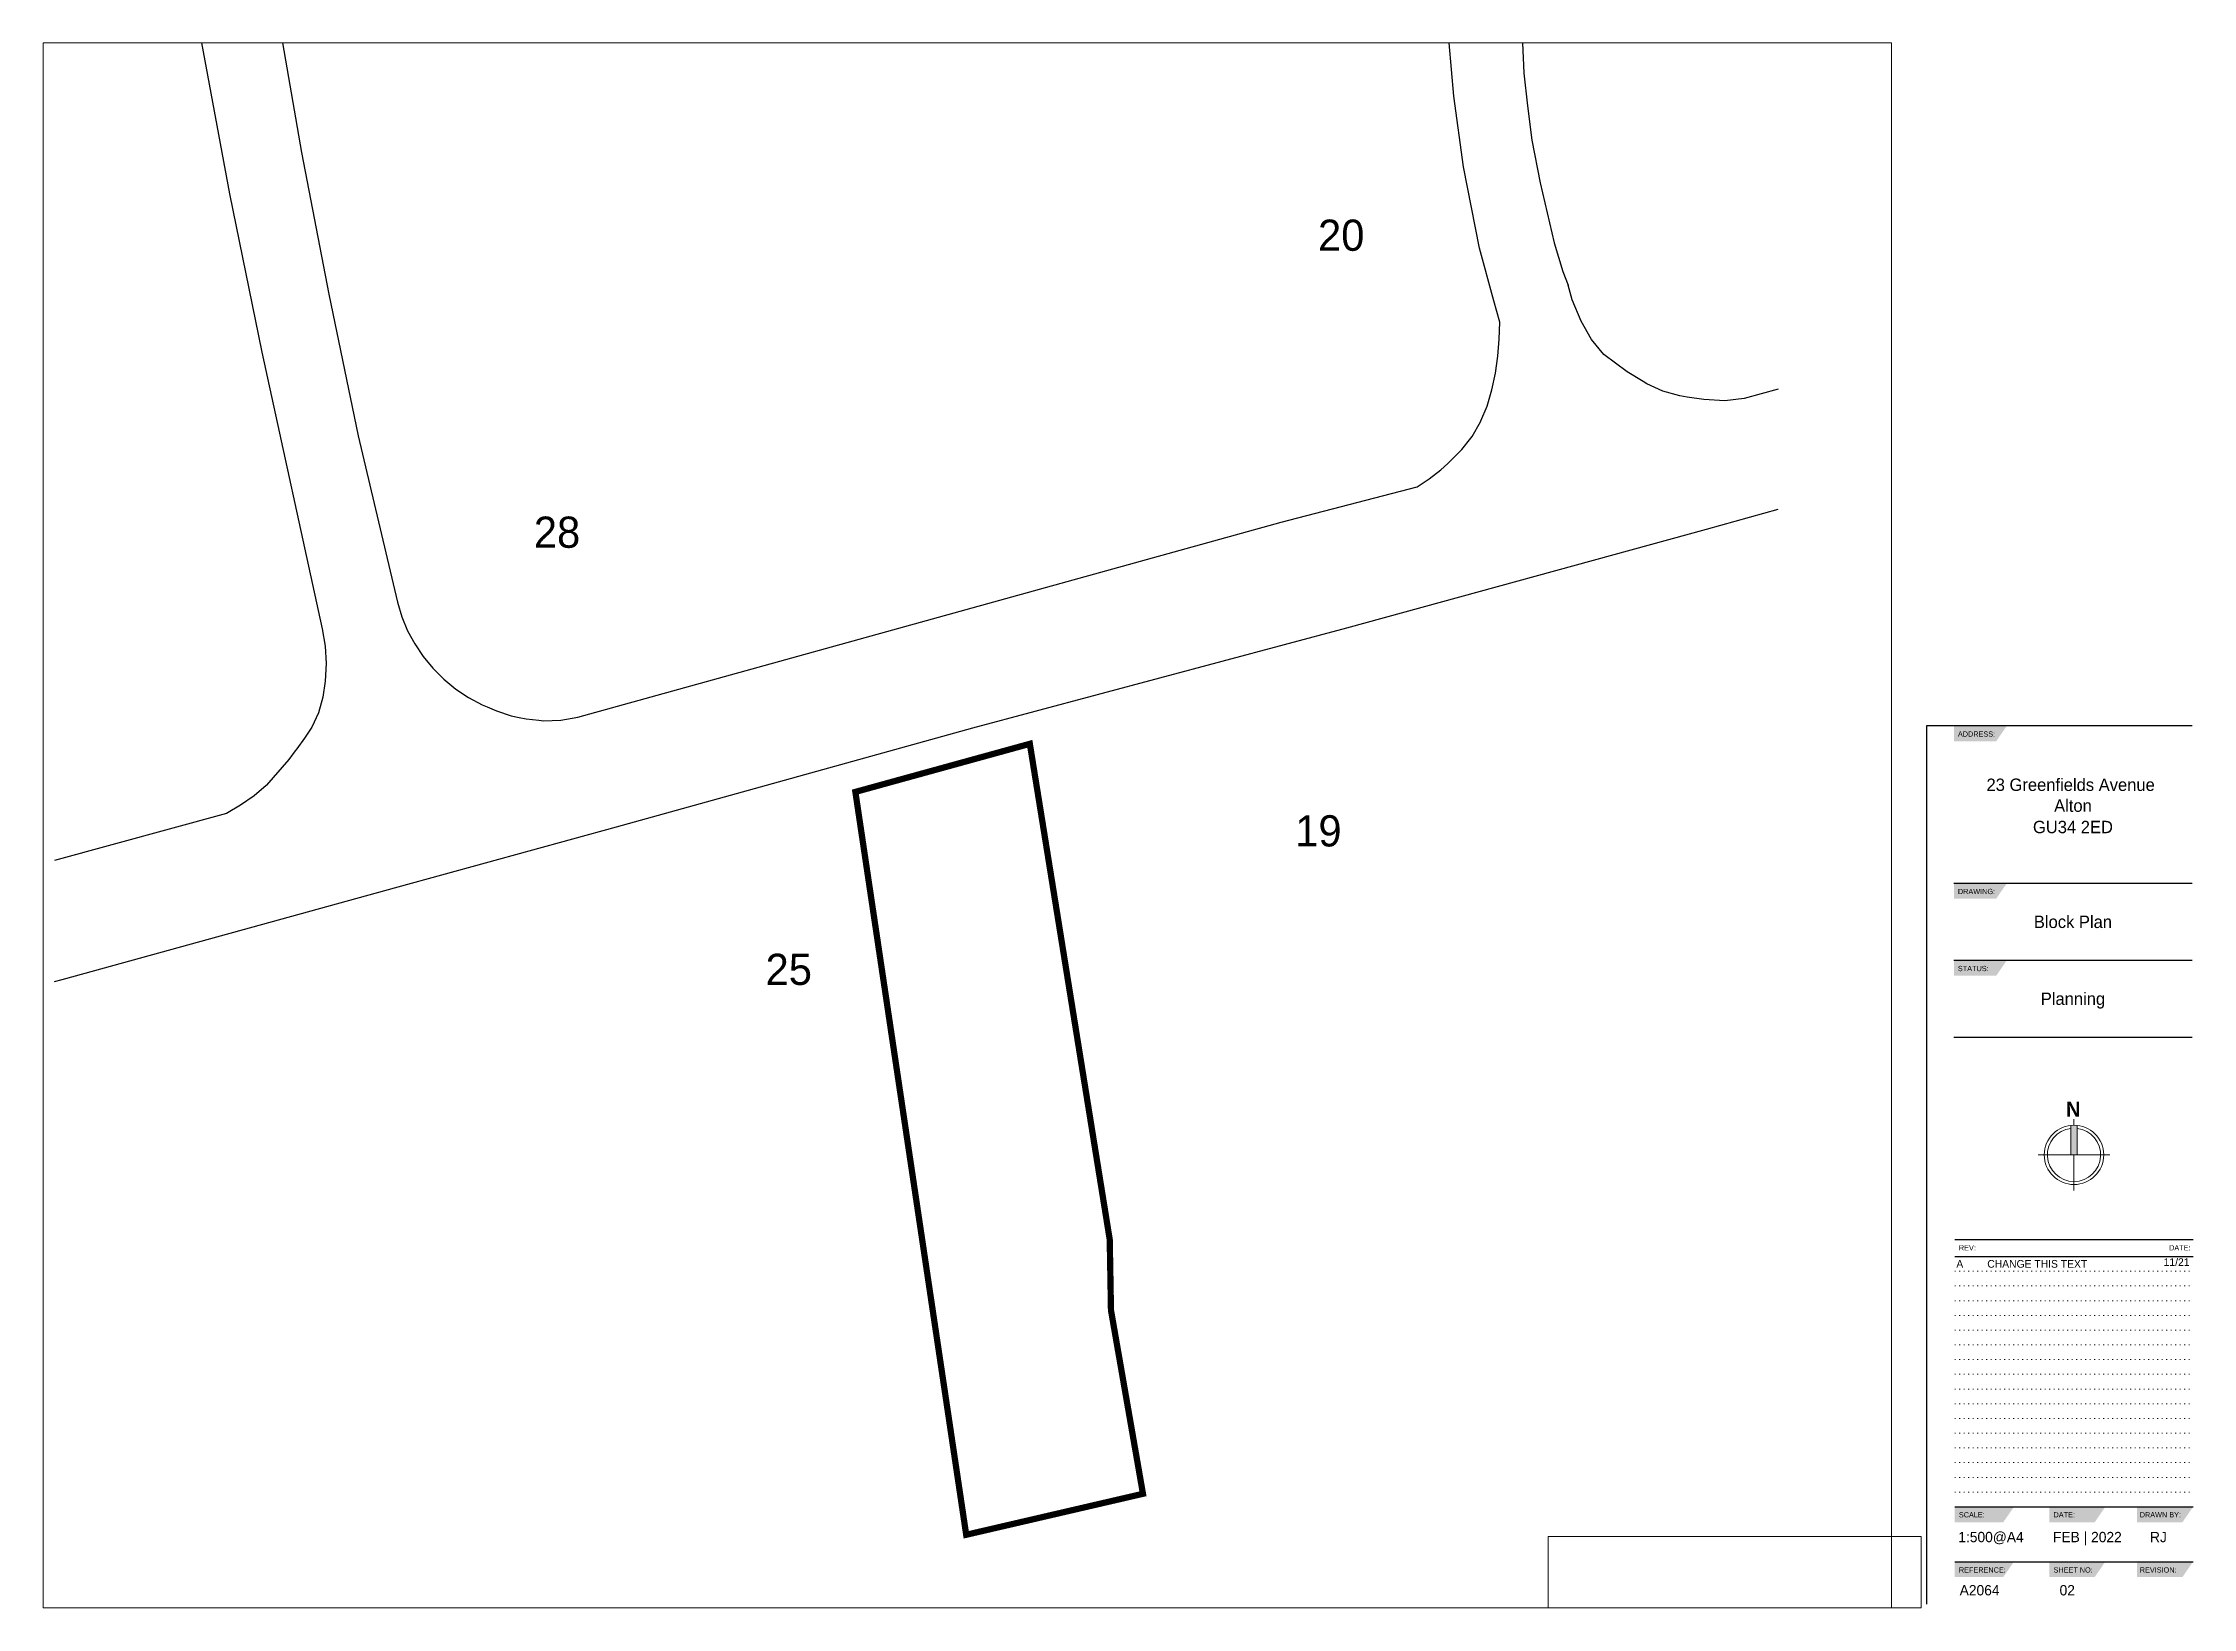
# Paper-space layout '02-Block Plan-A4' of a CAD drawing. Header units: millimetres. Extents: x -122 to 154, y 81 to 281.
# The model-space entities are those that its viewports show. They can reach past a viewport. Long polylines and large blocks are cut down to what shows.
import ezdxf
from ezdxf.enums import TextEntityAlignment as Align

# ---------------------------------------------------------------- set-up
doc = ezdxf.new("R2010")
doc.units = ezdxf.units.MM
doc.linetypes.add('DOT', pattern=[6.35, 0, -6.35])
for name, color, linetype in [('2A - Text', 2, 'Continuous'), ('A2  --  Key', 8, 'Continuous'), ('A2  --  Title', 1, 'Continuous'), ('A2  --  Title Sheet', 1, 'Continuous'), ('A2 - Elevation - Windoors', 2, 'Continuous')]:
    doc.layers.add(name, color=color, linetype=linetype)
doc.layers.add('A2  --  Construction Lines', color=30, linetype='Continuous', plot=False)
doc.layers.add('A2  --  Viewport', color=243, linetype='Continuous', plot=False)
doc.styles.add('A2', font='')
doc.styles.add('A2 Bold', font='')
doc.styles.get("Standard").update_dxf_attribs({"font": ''})
doc.styles.get('A2').set_extended_font_data('Poppins Light')
doc.styles.get('A2 Bold').set_extended_font_data('Poppins SemiBold', bold=True)
doc.styles.get('Standard').set_extended_font_data('Poppins Light')

# ---------------------------------------------------------------- blocks, each defined once
blk = doc.blocks.new('A2 - North Sign')
at = {"layer": 'A2  --  Key', "lineweight": 5}
blk.add_hatch(color=256, dxfattribs=at).paths.add_polyline_path([(0.077, 0.756, 0.051052), (-0.077, 0.756), (-0.077, 0), (0.077, 0)])
for p, q in [((-0.077, 0.756), (-0.077, 0)), ((0, 0.915), (0, 0.76)), ((0.077, 0.756), (0.077, 0)), ((-0.915, 0), (0.915, 0)), ((0, 0), (0, -0.915))]:
    blk.add_line(p, q, dxfattribs=at)
blk.add_circle((0, 0), 0.76, dxfattribs=at)
blk.add_arc((0, 0), 0.683, 96.5105, 83.4895, dxfattribs=at)
at = {"layer": 'A2  --  Key', "lineweight": 5, "style": 'A2 Bold'}
blk.add_text('N', height=0.387, dxfattribs=at).set_placement((-0.207, 0.977))
blk = doc.blocks.new('*U97')
at = {"true_color": 0x8ba285, "transparency": 33554643}
h = blk.add_hatch(color=252, dxfattribs=at)
h.dxf.hatch_style = 1
h.paths.add_polyline_path([(-63, 234.88), (-49.43, 234.88), (-52.14, 230.94), (-63, 230.94)])
h = blk.add_hatch(color=252, dxfattribs=at)
h.dxf.hatch_style = 1
h.paths.add_polyline_path([(-63, 194.55), (-49.43, 194.55), (-52.14, 190.62), (-63, 190.62)])
h = blk.add_hatch(color=252, dxfattribs=at)
h.dxf.hatch_style = 1
h.paths.add_polyline_path([(-63, 174.82), (-49.43, 174.82), (-52.14, 170.89), (-63, 170.89)])
h = blk.add_hatch(color=252, dxfattribs=at)
h.dxf.hatch_style = 1
h.paths.add_polyline_path([(-62.77, 34.82), (-47.62, 34.82), (-50.34, 30.88), (-62.77, 30.88)])
h = blk.add_hatch(color=252, dxfattribs=at)
h.dxf.hatch_style = 1
h.paths.add_polyline_path([(-38.53, 34.82), (-24.22, 34.82), (-26.93, 30.88), (-38.53, 30.88)])
h = blk.add_hatch(color=252, dxfattribs=at)
h.dxf.hatch_style = 1
h.paths.add_polyline_path([(-16.06, 34.82), (-1.75, 34.82), (-4.46, 30.88), (-16.06, 30.88)])
h = blk.add_hatch(color=252, dxfattribs=at)
h.dxf.hatch_style = 1
h.paths.add_polyline_path([(-62.77, 20.77), (-47.62, 20.77), (-50.34, 16.83), (-62.77, 16.83)])
h = blk.add_hatch(color=252, dxfattribs=at)
h.dxf.hatch_style = 1
h.paths.add_polyline_path([(-38.53, 20.77), (-24.22, 20.77), (-26.93, 16.83), (-38.53, 16.83)])
h = blk.add_hatch(color=252, dxfattribs=at)
h.dxf.hatch_style = 1
h.paths.add_polyline_path([(-16.06, 20.77), (-1.75, 20.77), (-4.46, 16.83), (-16.06, 16.83)])
for p, q in [((-63, 194.55), (-2, 194.55)), ((-63, 174.82), (-2, 174.82)), ((-63, 155.1), (-2, 155.1)), ((-62.75, 103.29), (-1.75, 103.29)), ((-62.75, 98.94), (-1.75, 98.94)), ((-62.75, 34.82), (-1.75, 34.82)), ((-62.75, 20.77), (-1.75, 20.77))]:
    blk.add_line(p, q)
at = {"color": 8, "linetype": 'DOT', "lineweight": 5, "ltscale": 0.15}
for p, q in [((-62.75, 95.17), (-1.75, 95.17)), ((-62.75, 91.4), (-1.75, 91.4)), ((-62.75, 87.63), (-1.75, 87.63)), ((-62.75, 83.85), (-1.75, 83.85)), ((-62.75, 80.08), (-1.75, 80.08)), ((-62.75, 76.31), (-1.75, 76.31)), ((-62.75, 72.54), (-1.75, 72.54)), ((-62.75, 68.77), (-1.75, 68.77)), ((-62.75, 65), (-1.75, 65)), ((-62.75, 61.22), (-1.75, 61.22)), ((-62.75, 57.45), (-1.75, 57.45)), ((-62.75, 53.68), (-1.75, 53.68)), ((-62.75, 49.91), (-1.75, 49.91)), ((-62.75, 46.14), (-1.75, 46.14)), ((-62.75, 42.37), (-1.75, 42.37)), ((-62.75, 38.6), (-1.75, 38.6))]:
    blk.add_line(p, q, dxfattribs=at)
blk.add_lwpolyline([(-2, 234.88), (-70, 234.88), (-70, 9.89)])
at = {"layer": 'A2  --  Key', "lineweight": 5, "xscale": 10, "yscale": 10, "zscale": 10}
blk.add_blockref('A2 - North Sign', (-32.23, 124.98), dxfattribs=at)
at = {"layer": 'A2  --  Construction Lines', "char_height": 1.98, "style": 'A2'}
for s, insert, width, attachment_point in [('A^ICHANGE THIS TEXT', (-62.36, 98.05), 55.3028, 1), ('11/21', (-2.65, 98.5), 6.8189, 3)]:
    blk.add_mtext(s, dxfattribs=dict(at, insert=insert, width=width, attachment_point=attachment_point))
at = {"layer": 'A2  --  Title', "color": 1, "char_height": 2.2032, "attachment_point": 1, "style": 'A2'}
for s, insert, width in [('\\pxql;{\\H0.61275x;  ADDRESS:}', (-63, 233.45), 60.9996), ('\\pxql;{\\H0.61275x;  DRAWING:}', (-63, 193.12), 60.9996), ('\\pxql;{\\H0.61275x;  STATUS: }', (-63, 173.39), 60.9996), ('\\pxql;{\\H0.61275x;  REV:}', (-62.75, 101.85), 60.9996), ('\\pxqr;{\\H0.61275x;  DATE:  }', (-62.75, 101.85), 60.3619), ('\\pxql;{\\H0.61275x;  SCALE:}', (-62.75, 33.47), 60.9996), ('\\pxql;{\\H0.61275x;  DATE:}', (-38.51, 33.47), 60.9996), ('\\pxql;{\\H0.61275x;  DRAWN BY:}', (-16.43, 33.47), 60.9996), ('\\pxql;{\\H0.61275x;  REFERENCE:}', (-62.75, 19.34), 60.9996), ('\\pxql,t5;{\\H0.61275x;  SHEET NO:}', (-38.51, 19.34), 60.9996), ('\\pxql;{\\H0.61275x;  REVISION:}', (-16.43, 19.34), 60.9996)]:
    blk.add_mtext(s, dxfattribs=dict(at, insert=insert, width=width))
at = {"layer": 'A2  --  Title Sheet', "color": 1, "style": 'A2'}
for tag, height, p in [('ADDRESS1', 3.17, (-32.5, 218.21)), ('ADDRESS2', 3.17, (-32.5, 212.85)), ('POSTCODE', 3.17, (-32.5, 207.38)), ('PLAN-TYPE', 3.17, (-32.5, 183.1)), ('1:100@A4', 2.64, (-53.49, 25.78)), ('JAN-2022', 2.64, (-28.79, 25.78)), ('XX', 2.64, (-10.6, 25.78)), ('A1234', 2.64, (-56.42, 12.15)), ('01', 2.64, (-33.96, 12.15)), ('-', 2.64, (-10.22, 12.15))]:
    blk.add_attdef(tag, text='', height=height, dxfattribs=at).set_placement(p, align=Align.CENTER)
at = {"layer": 'A2  --  Title Sheet', "color": 10, "style": 'A2'}
blk.add_attdef('PLANNING', text='', height=3.17, dxfattribs=at).set_placement((-32.5, 163.41), align=Align.CENTER)

msp = doc.modelspace()

# ---------------------------------------------------------------- linework, layer by layer
at = {"color": 10, "const_width": 400}
msp.add_lwpolyline([(469231.9, 306532.5), (480416, 309616.1), (485538.3, 277830.4), (485618.3, 273299.2), (487668.5, 261530.3), (476336.9, 258902.1)], close=True, dxfattribs=at)
at = {"layer": 'A2 - Elevation - Windoors'}
for points in [[(426556.2, 359016.7), (427218, 355098.2), (429108, 344888.2), (431178, 334718.2), (435038, 316998.2), (435238, 315888.2), (435308, 314758.2), (435238, 313638.2), (435088, 312608.2), (434818, 311608.2), (434378, 310678.2), (433918, 309978.2), (433428, 309288.2), (433328, 309168.2)], [(431725.7, 359030), (433728, 347538.2), (435468, 338438.2), (437348, 329368.2), (439878, 318698.2), (440158, 317768.2), (440528, 316868.2), (440988, 316018.2), (441518, 315218.2), (442148, 314458.2), (442848, 313758.2), (443608, 313128.2), (444428, 312588.2), (445308, 312118.2), (445628, 311978.2)], [(510158, 338028.2), (509238, 341398.2), (508208, 346608.2), (507608, 351138.2), (507178, 355748.2), (507429.3, 359224.4)], [(512178.7, 359236.6), (512078, 358378.2), (511948, 356898.2), (511978, 355008.2), (512088, 352608.2), (512328, 350528.2), (512598, 348328.2), (513128, 345578.2), (514028, 341738.2), (514588, 339908.2), (514928, 339028.2)], [(509308, 330268.2), (509328, 330318.2), (509728, 331258.2), (510038, 332308.2), (510268, 333378.2), (510418, 334468.2), (510508, 335568.2), (510538, 336658.2), (510158, 338028.2)], [(519728, 332848.2), (518718, 333458.2), (517218, 334588.2), (516418, 335548.2), (515758, 336708.2), (515188, 338078.2), (514928, 339028.2)], [(522558, 331848.2), (522078, 331918.2), (520998, 332238.2), (519978, 332698.2), (519728, 332848.2)], [(528390.8, 332350.9), (526218, 331748.2), (524978, 331598.2), (523618, 331698.2), (522558, 331848.2)], [(508678, 329208.2), (508778, 329328.2), (509308, 330268.2)], [(507208, 327598.2), (507448, 327818.2), (508108, 328488.2), (508678, 329208.2)], [(448938, 311128.2), (449228, 311098.2), (450348, 311138.2), (451438, 311328.2), (496528, 323828.2), (505238, 326088.2), (506018, 326608.2), (506758, 327188.2), (507208, 327598.2)], [(417897.9, 294368), (418378, 294498.2), (439918, 300438.2), (453908, 304298.2), (476758, 310638.2), (500728, 317048.2), (523788, 323378.2), (528390.8, 324666.9)], [(445628, 311978.2), (446218, 311728.2), (447158, 311418.2), (447688, 311308.2)], [(447688, 311308.2), (448128, 311208.2), (448938, 311128.2)], [(433328, 309168.2), (432908, 308618.2), (431478, 306968.2), (431458, 306938.2)], [(431458, 306938.2), (430688, 306278.2), (429818, 305678.2), (428908, 305138.2), (417897.9, 302125.1)]]:
    msp.add_lwpolyline(points, dxfattribs=at)

# ---------------------------------------------------------------- texts
at = {"layer": '2A - Text'}
for s, p in [('20', (500378, 340628.2)), ('28', (450105.6, 321585.8)), ('19', (498915.7, 302436.8)), ('25', (464960.7, 293556.8))]:
    msp.add_text(s, height=2000, dxfattribs=at).set_placement(p, align=Align.BOTTOM_CENTER)

psp = doc.layouts.new('02-Block Plan-A4')

# ---------------------------------------------------------------- block references
ref = psp.add_blockref('*U97', (154.74, 76.29), dxfattribs=dict(xscale=0.5006336378580784, yscale=0.5006336378580784, zscale=0.5006336378580784))
ref.add_attrib('XX', 'RJ', dxfattribs={"layer": 'A2  --  Title Sheet', "color": 1, "height": 1.322, "style": 'A2'}).set_placement((149.43, 89.19), align=Align.CENTER)
ref.add_attrib('01', '02', dxfattribs={"layer": 'A2  --  Title Sheet', "color": 1, "height": 1.322, "style": 'A2'}).set_placement((137.74, 82.37), align=Align.CENTER)
ref.add_attrib('JAN-2021', 'FEB | 2022', dxfattribs={"layer": 'A2  --  Title Sheet', "color": 1, "height": 1.322}).set_placement((140.32, 89.19), align=Align.CENTER)
ref.add_attrib('A1234', 'A2064', dxfattribs={"layer": 'A2  --  Title Sheet', "color": 1, "height": 1.322, "style": 'A2'}).set_placement((126.5, 82.37), align=Align.CENTER)
ref.add_attrib('1:100@A4', '1:500@A4', dxfattribs={"layer": 'A2  --  Title Sheet', "color": 1, "height": 1.322, "style": 'A2'}).set_placement((127.96, 89.19), align=Align.CENTER)
ref.add_attrib('PLAN-TYPE', 'Block Plan', dxfattribs={"layer": 'A2  --  Title Sheet', "color": 1, "height": 1.586, "style": 'A2'}).set_placement((138.47, 167.95), align=Align.CENTER)
ref.add_attrib('PLANNING', 'Planning', dxfattribs={"layer": 'A2  --  Title Sheet', "color": 10, "height": 1.586, "style": 'A2'}).set_placement((138.47, 158.09), align=Align.CENTER)
ref.add_attrib('POSTCODE', 'GU34 2ED', dxfattribs={"layer": 'A2  --  Title Sheet', "color": 1, "height": 1.586, "style": 'A2'}).set_placement((138.47, 180.11), align=Align.CENTER)
ref.add_attrib('ADDRESS2', 'Alton', dxfattribs={"layer": 'A2  --  Title Sheet', "color": 1, "height": 1.586, "style": 'A2'}).set_placement((138.47, 182.85), align=Align.CENTER)
ref.add_attrib('ADDRESS1', '23 Greenfields Avenue ', dxfattribs={"layer": 'A2  --  Title Sheet', "color": 1, "height": 1.586, "style": 'A2'}).set_placement((138.47, 185.53), align=Align.CENTER)

# ---------------------------------------------------------------- viewports
at = {"layer": 'A2  --  Viewport', "view_target_point": (35789.47, 24937.82)}
vp = psp.add_viewport(center=(-3.29, 181.1), size=(237.02, 200.6896), view_center_point=(440618.94, 279443.36), view_height=100344.7957, dxfattribs=at)
vp.frozen_layers = ['A2  --  Construction Lines']
psp.add_viewport(center=(95.09, 85.34), size=(47.8, 9.1736), view_center_point=(-92993.98, 126946.13), view_height=4586.7937, status=3, dxfattribs=at)

doc.saveas('drawing.dxf')
